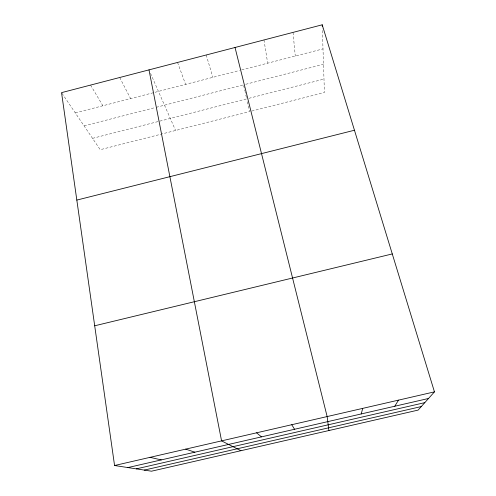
<?xml version="1.0" encoding="UTF-8"?>
<svg xmlns="http://www.w3.org/2000/svg" width="496" height="496" viewBox="0 0 496 496"><rect width="100%" height="100%" fill="white"/><g stroke="black" fill="none" stroke-linecap="round" stroke-linejoin="round"><path stroke-width="0.37" stroke-dasharray="2.48 1.86" d="M75.28 112.896L239.463 70.469M241.688 69.893L323.001 48.887M84.072 125.866L155.521 107.489M156.265 107.297L242.773 85.045M245.725 84.289L323.504 64.282M92.541 138.353L246.692 98.878L245.018 91.5M248.893 98.32L323.981 79.087M251.776 111.054L324.421 92.523L322.338 28.563M61.975 93.273L100.235 149.699L249.581 111.612L247.033 100.378M90.563 85.089L102.883 105.766M119.716 77.5L130.603 98.599M150.524 73.352L175.59 130.485M177.549 62.453L185.585 84.394M206.224 54.988L212.834 77.351M243.679 85.597L244.85 90.762M263.965 39.959L267.685 63.178M293.024 32.395L295.281 56.048"/><path stroke-width="0.74" d="M361.2 413.949L362.725 408.375M394.779 406.236L398.493 400.136M434.453 391.859L418.116 410.099L151.478 471.2L114.564 465.515L61.547 92.64L322.214 24.8L434.453 391.859L114.564 465.515M76.824 200.086L354.454 130.237M94.693 325.791L392.28 253.933M127.918 467.573L428.525 398.474M136.326 468.863L424.805 402.634M144.311 470.096L421.278 406.571M150.034 457.343L161.299 459.897M185.709 449.134L194.854 452.185M240.92 450.703L221.576 440.876L148.998 69.88M256.575 432.816L261.479 436.871M291.766 424.712L294.55 429.269M235.03 47.492L327.149 416.566L328.916 430.54M322.214 24.8L322.264 26.307"/></g></svg>
